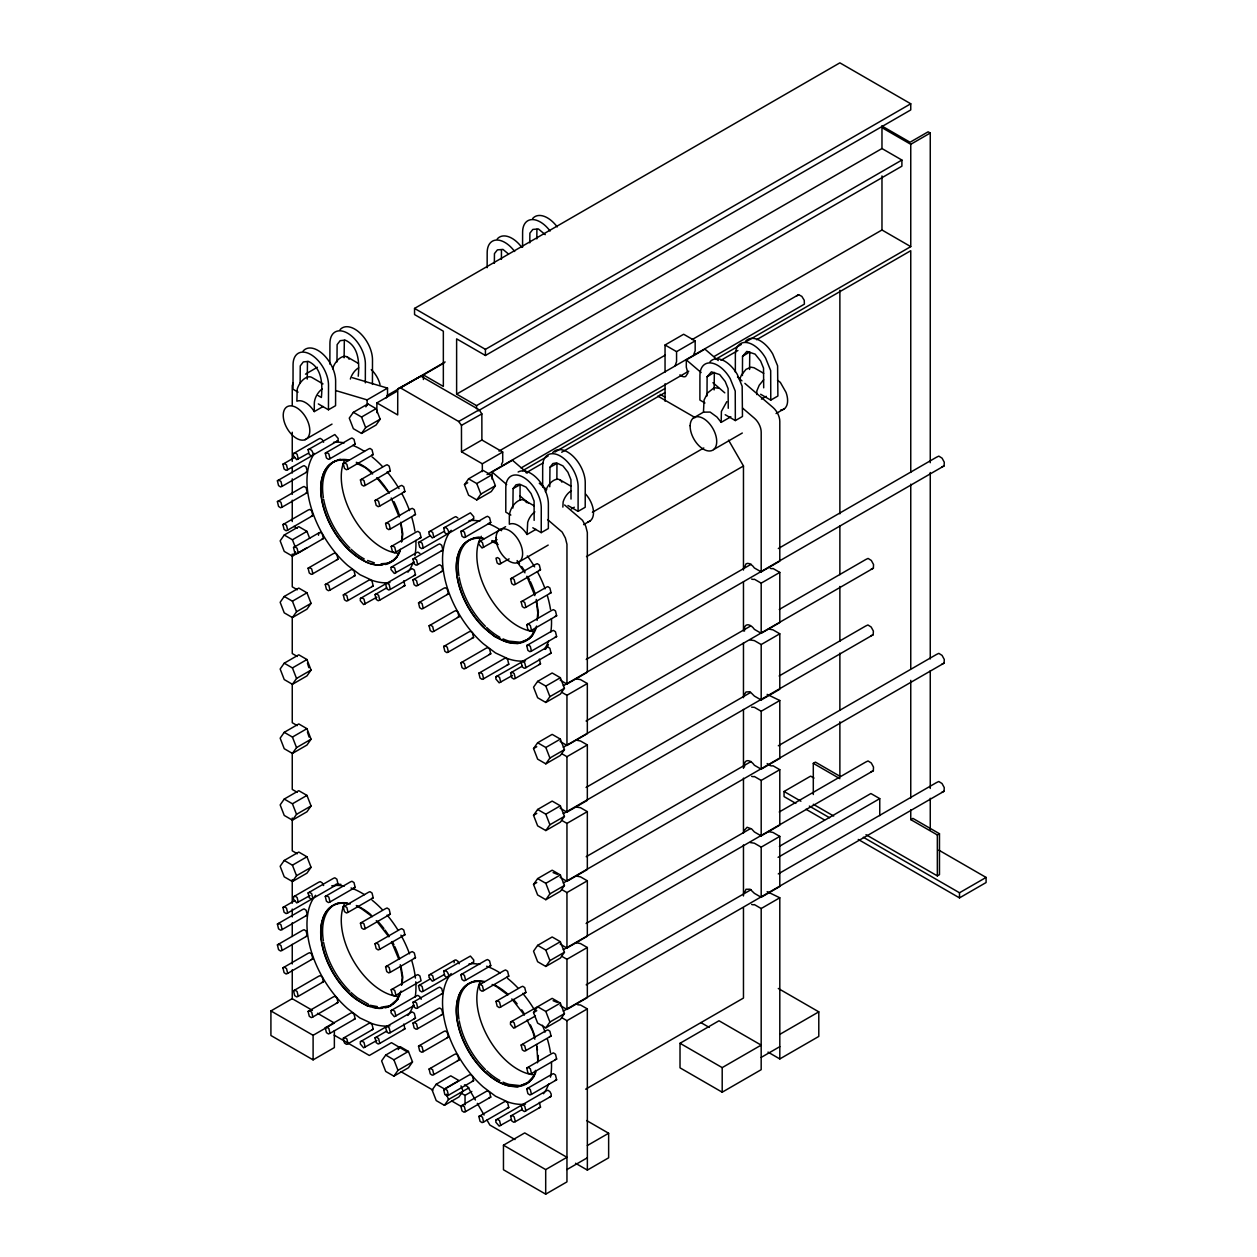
<?xml version="1.0" encoding="UTF-8"?>
<svg xmlns="http://www.w3.org/2000/svg" width="1257" height="1257" viewBox="0 0 1257 1257"><rect width="100%" height="100%" fill="white"/><g stroke="black" fill="none" stroke-linecap="round" stroke-linejoin="round"><path stroke-width="1.5" d="M532.795 527.767L541.233 532.638L541.264 508.111A25.061 14.471 60 0 0 523.556 477.393A25.061 14.471 60 0 0 505.817 487.59L505.785 512.133L510.845 515.056M542.647 487.072L542.678 466.3A25.061 14.471 60 0 1 560.418 456.118A25.061 14.471 60 0 1 578.126 486.82L578.094 511.363L567.96 505.503M735.345 372.056L735.361 355.055A25.061 14.471 60 0 1 746.312 342.501A25.061 14.471 60 0 1 765.623 358.119L770.682 370.595L770.777 400.119L777.894 396.018L777.596 365.818L772.741 354.003A25.061 14.471 60 0 0 745.401 341.417M323.128 406.498L314.266 411.605L314.297 403.623A12.539 7.212 -59.8 0 1 322.075 389.01M318.32 403.906L328.454 409.798L328.517 385.27A25.061 14.471 60 0 0 310.856 354.553A25.061 14.471 60 0 0 293.07 364.687L293.007 389.199L298.066 392.137M329.868 364.153L329.931 343.397A25.061 14.471 60 0 1 347.718 333.262A25.061 14.471 60 0 1 365.378 363.996L365.331 382.851M372.433 384.406L372.496 359.879A25.061 14.471 60 0 0 359.911 332.964A25.061 14.471 60 0 0 339.987 329.758M501.464 464.43L502.706 461.916L502.706 452.017L481.887 439.997L481.855 413.914L479.168 409.798L420.922 376.157L397.746 388.869L397.699 414.936L376.88 402.916L397.259 391.147M487.135 267.71L487.182 252.61A25.061 14.471 60 0 1 496.531 240.04A25.061 14.471 60 0 1 514.679 251.494M522.566 247.252L522.613 232.152A25.061 14.471 60 0 1 531.962 219.582A25.061 14.471 60 0 1 550.11 231.037M520.021 500.097L520.099 484.731L513.107 488.564L512.887 508.048M556.882 478.823L556.961 463.456L549.969 467.274L549.749 486.773M707 395.986L707.11 376.77L711.399 371.852L719.664 374.57L725.179 381.452L728.102 388.586L728.259 408.289M742.431 375.529L742.541 356.312L746.831 351.41L755.096 354.113L760.611 360.995L763.533 368.128L763.69 387.832M300.124 383.228L300.25 365.928L303.298 361.937L308.311 361.387C322.263 367.704 322.578 384.406 321.383 397.495L318.115 395.594M336.986 361.937L337.112 344.654L340.16 340.663L345.172 340.097C359.125 346.429 359.439 363.116 358.245 376.22M501.402 259.366L501.464 249.766M536.833 238.909L536.896 229.308M714.133 389.921L714.337 372.386L707.11 376.77M749.565 369.464L749.769 351.929L742.541 356.312M307.258 379.095L307.478 361.56M344.119 357.805L344.324 340.286M494.347 263.341L494.457 253.6L497.411 249.876L502.957 249.405L508.441 253.977M529.778 242.884L529.888 233.142L532.842 229.418L538.389 228.947L545.255 234.666M730.836 416.774L721.172 422.368L721.408 411.385L726.797 401.674M756.761 394.572L756.84 390.911L759.228 385.223L763.675 379.755M563.293 747.224L873.379 568.195L873.536 564.519L871.337 560.481L868.084 558.422L865.68 559.569L779.261 609.472M563.277 813.672L873.206 634.722L873.364 631.061L871.164 627.007L867.911 624.965L865.507 626.112L779.136 675.983M563.309 949.711L873.348 770.714L873.489 767.053L871.29 762.999L868.053 760.956L865.633 762.103L779.23 811.991M563.309 685.741L944.133 465.876L944.274 462.215L942.09 458.177L938.838 456.118L936.434 457.265L778.319 548.539M563.309 882.98L944.117 663.115L944.274 659.454L942.074 655.4L938.822 653.357L936.418 654.504L778.319 745.778M563.277 1011.115L944.086 791.25L944.243 787.589L942.043 783.535L938.79 781.493L936.386 782.64L778.287 873.914M535.922 529.37L527.06 534.492L527.689 522.362A12.539 7.228 -59.9 0 1 534.838 511.866M562.869 507.105L563.136 501.904A12.539 7.228 -59.9 0 1 571.385 490.686M693.251 418.094L703.449 412.155L704.077 400.04L707.66 392.891L714.165 387.706L718.595 388.193M277.404 480.787L278.551 485.579L280.578 486.946L282.134 486.318L307.305 471.784L306.142 466.991L304.115 465.624L302.56 466.253L277.404 480.787L278.944 480.158L280.971 481.525L282.134 486.318M277.404 501.622L278.551 506.414L280.578 507.765L282.134 507.137L307.289 492.618L306.142 487.81L304.115 486.459L302.56 487.088L277.404 501.622L278.944 500.993L280.971 502.344L282.134 507.137M294.688 457.422L282.935 464.194L284.098 469.002L286.125 470.354L287.68 469.725L338.007 440.704L338.18 438.457L334.833 434.545L308.106 449.707L309.269 454.5L311.296 455.851L312.836 455.191L313.009 452.976L311.689 450.43L309.662 449.079L308.106 449.707M282.935 524.593L284.098 529.401L286.125 530.753L287.68 530.124L312.836 515.59L311.689 510.798L309.662 509.446L308.106 510.075L282.935 524.593L284.491 523.965L286.517 525.332L287.68 530.124M287.68 469.725L286.517 464.933L284.491 463.566L282.935 464.194M323.615 442.26L322.295 439.714L320.268 438.363L318.712 438.992L293.557 453.51L293.384 455.757L296.731 459.669L308.358 453.227M298.286 459.041L297.123 454.248L295.096 452.881L293.557 453.51M293.525 547.518L294.672 552.326L296.699 553.677L298.255 553.049L323.41 538.53L322.263 533.722L320.236 532.371L318.681 532.999L293.525 547.518L295.065 546.889L297.092 548.256L298.255 553.049M277.404 924.036L278.551 928.844L280.578 930.196L282.134 929.567L307.305 915.033L306.142 910.241L304.115 908.89L302.56 909.518L277.404 924.036L278.944 923.408L280.971 924.775L282.134 929.567M277.404 944.871L278.551 949.663L280.578 951.03L282.134 950.402L307.289 935.868L306.142 931.076L304.115 929.709L302.56 930.337L277.404 944.871L278.944 944.243L280.971 945.594L282.134 950.402M294.688 900.672L282.935 907.444L284.098 912.252L286.125 913.603L287.68 912.975L338.007 883.954L336.86 879.162L334.833 877.795L333.278 878.423L308.106 892.957L309.269 897.749L311.296 899.116L312.836 898.456M308.106 568.195L309.269 573.003L311.296 574.355L312.852 573.726L338.007 559.192L336.86 554.4L334.833 553.049L333.278 553.661L308.106 568.195L309.662 567.567L311.689 568.934L312.852 573.726M282.935 967.843L284.098 972.651L286.125 974.002L287.68 973.374L312.836 958.855L311.689 954.047L309.662 952.696L308.106 953.325L282.935 967.843L284.491 967.214L286.517 968.581L287.68 973.374M287.68 912.975L286.517 908.183L284.491 906.816L282.935 907.444M318.524 535.246L318.681 532.999M325.28 453.164L326.427 457.972L328.454 459.324L330.01 458.695L355.165 444.161L354.018 439.369L351.991 438.002L350.436 438.63L325.28 453.164L326.82 452.536L328.847 453.903L330.01 458.695M323.615 885.525L322.295 882.964L320.268 881.613L318.712 882.241L293.557 896.76L293.384 899.022L296.731 902.919L310.023 895.518M298.286 902.29L297.123 897.498L295.096 896.131L293.557 896.76M293.525 990.783L294.672 995.575L296.699 996.942L298.255 996.314L323.41 981.78L322.263 976.972L320.236 975.621L318.681 976.249L293.525 990.783L295.065 990.155L297.092 991.506L298.255 996.314M325.28 584.552L326.427 589.344L328.454 590.711L330.01 590.083L355.165 575.549L354.018 570.757L351.991 569.39L350.436 570.018L325.28 584.552L326.82 583.924L328.847 585.275L330.01 590.083M343.302 463.582L344.465 468.374L346.492 469.741L348.032 469.112L373.203 454.578L372.041 449.786L370.014 448.419L368.474 449.048L343.302 463.582L344.858 462.953L346.885 464.304L348.032 469.112M312.852 898.488L311.689 893.68L309.662 892.329L308.106 892.957M308.106 1011.445L309.269 1016.253L311.296 1017.604L312.852 1016.976L338.007 1002.457L336.86 997.649L334.833 996.298L333.278 996.927L308.106 1011.445L309.662 1010.817L311.689 1012.184L312.852 1016.976M343.302 594.954L344.465 599.746L346.492 601.113L348.032 600.485L373.203 585.951L372.041 581.158L370.014 579.791L368.474 580.42L343.302 594.954L344.858 594.325L346.885 595.677L348.032 600.485M325.28 896.414L326.427 901.222L328.454 902.573L330.01 901.945L355.165 887.426L354.018 882.618L351.991 881.267L350.436 881.895L325.28 896.414L326.82 895.785L328.847 897.152L330.01 901.945M360.429 479.907L361.576 484.699L363.619 486.066L365.159 485.438L390.33 470.904L389.167 466.111L387.14 464.744L385.6 465.373L360.429 479.907L361.969 479.278L364.011 480.63L365.159 485.438M325.28 1027.802L326.427 1032.594L328.454 1033.961L330.01 1033.333L355.165 1018.798L354.018 1014.006L351.991 1012.639L350.436 1013.268L325.28 1027.802L326.82 1027.173L328.847 1028.525L330.01 1033.333M390.314 589.392L389.167 584.599L387.125 583.232L385.6 583.892L386.732 588.669L388.759 590.02L390.314 589.392L415.486 574.858L414.323 570.065L412.296 568.714L410.74 569.342L360.429 598.426L360.272 600.673L363.619 604.586L376.911 597.169M365.159 603.957L364.011 599.149L361.969 597.798L360.429 598.426M343.302 906.831L344.465 911.624L346.492 912.991L348.032 912.362L373.203 897.828L372.041 893.036L370.014 891.669L368.474 892.297L343.302 906.831L344.858 906.203L346.885 907.554L348.032 912.362M375.01 500.537L376.173 505.33L378.2 506.697L379.74 506.068L404.911 491.534L403.748 486.742L401.721 485.375L400.182 486.003L375.01 500.537L376.566 499.909L378.593 501.276L379.74 506.068M386.779 587.82L375.026 594.608L376.189 599.4L378.216 600.752L379.755 600.123L404.927 585.605L403.764 580.797M343.302 1038.203L344.465 1042.996L346.492 1044.363L348.032 1043.734L373.203 1029.2L372.041 1024.408L370.014 1023.041L368.474 1023.669L343.302 1038.203L344.858 1037.575L346.885 1038.926L348.032 1043.734M379.755 600.123L378.608 595.331L376.581 593.98L375.026 594.608M385.585 523.509L386.732 528.301L388.759 529.653L390.314 529.024L415.47 514.506L414.323 509.698L412.296 508.347L410.74 508.975L385.585 523.509L387.125 522.881L389.151 524.232L390.314 529.024M360.429 923.157L361.576 927.949L363.619 929.316L365.159 928.687L390.33 914.153L389.167 909.361L387.14 907.994L385.6 908.622L360.429 923.157L361.969 922.528L364.011 923.895L365.159 928.687M391.178 546.512L392.341 551.304L394.368 552.671L395.908 552.043L421.079 537.509L419.917 532.717L417.89 531.35L416.35 531.978L391.178 546.512L392.734 545.884L394.761 547.235L395.908 552.043M419.885 553.489L417.858 552.122L416.318 552.75L391.147 567.284L390.99 569.531L394.337 573.443L414.339 562.162M390.314 1032.641L389.167 1027.849L387.125 1026.482L385.6 1027.142L386.732 1031.918L388.759 1033.27L390.314 1032.641L415.486 1018.123L414.323 1013.315L412.296 1011.964L410.74 1012.592L360.429 1041.676L360.272 1043.923L363.619 1047.835L376.911 1040.419M395.876 572.815L394.729 568.007L392.703 566.656L391.147 567.284M365.159 1047.207L364.011 1042.414L361.969 1041.047L360.429 1041.676M375.01 943.787L376.173 948.595L378.2 949.946L379.74 949.318L404.911 934.784L403.748 929.991L401.721 928.64L400.182 929.269L375.01 943.787L376.566 943.159L378.593 944.526L379.74 949.318M386.779 1031.07L375.026 1037.858L376.189 1042.65L378.216 1044.017L379.755 1043.389L404.927 1028.854L403.764 1024.062M412.972 559.066L414.134 563.859L416.161 565.226L417.701 564.597L442.873 550.063L441.726 545.255L439.683 543.904L438.143 544.532L412.972 559.066L414.527 558.438L416.554 559.789L417.701 564.597M412.972 579.886L414.134 584.694L416.161 586.045L417.701 585.416L442.873 570.882L441.71 566.09L439.683 564.739L438.143 565.367L412.972 579.886L414.527 579.257L416.554 580.624L417.701 585.416M379.755 1043.389L378.608 1038.581L376.581 1037.229L375.026 1037.858M385.585 966.759L386.732 971.551L388.759 972.918L390.314 972.289L415.47 957.755L414.323 952.963L412.296 951.596L410.74 952.225L385.585 966.759L387.125 966.13L389.151 967.481L390.314 972.289M430.255 535.686L418.518 542.474L419.665 547.266L421.708 548.633L423.248 548.005L473.59 518.968L473.748 516.721L470.401 512.825L443.69 527.971L444.837 532.779L446.863 534.131L448.419 533.502L448.576 531.255L447.256 528.71L445.229 527.343L443.69 527.971M418.518 602.873L419.665 607.665L421.708 609.032L423.248 608.404L448.419 593.87L447.256 589.077L445.229 587.71L443.69 588.339L418.518 602.873L420.058 602.244L422.101 603.596L423.248 608.404M391.178 989.762L392.341 994.554L394.368 995.921L395.908 995.293L421.079 980.759L419.917 975.966L417.89 974.599L416.35 975.228L391.178 989.762L392.734 989.133L394.761 990.485L395.908 995.293M423.248 548.005L422.101 543.197L420.058 541.846L418.518 542.474M421.205 999.284L419.885 996.738L417.858 995.371L416.318 996L391.147 1010.534L390.99 1012.781L394.337 1016.693L414.339 1005.411M457.878 517.994L455.835 516.627L454.296 517.255L429.124 531.79L428.967 534.036L432.314 537.949L443.925 531.507M395.876 1016.065L394.729 1011.272L392.703 1009.905L391.147 1010.534M433.854 537.32L432.707 532.512L430.68 531.161L429.124 531.79M429.093 625.797L430.255 630.59L432.282 631.957L433.822 631.328L458.994 616.794L457.831 612.002L455.804 610.635L454.264 611.263L429.093 625.797L430.648 625.169L432.675 626.536L433.822 631.328M412.972 1002.316L414.134 1007.108L416.161 1008.475L417.701 1007.847L442.873 993.313L441.726 988.521L439.683 987.154L438.143 987.782L412.972 1002.316L414.527 1001.688L416.554 1003.039L417.701 1007.847M412.972 1023.135L414.134 1027.943L416.161 1029.294L417.701 1028.666L442.873 1014.148L441.71 1009.34L439.683 1007.988L438.143 1008.617L412.972 1023.135L414.527 1022.507L416.554 1023.874L417.701 1028.666M430.255 978.952L418.518 985.724L419.665 990.516L421.708 991.883L423.248 991.254L473.59 962.233L473.748 959.987L470.401 956.074L443.69 971.221L444.837 976.029L446.863 977.38L448.419 976.72L448.576 974.505L447.256 971.96L445.229 970.593L443.69 971.221M443.69 646.475L444.837 651.267L446.863 652.634L448.419 652.006L473.59 637.472L472.428 632.68L470.401 631.313L468.845 631.941L443.69 646.475L445.229 645.847L447.256 647.198L448.419 652.006M418.518 1046.123L419.665 1050.915L421.708 1052.282L423.248 1051.653L448.419 1037.119L447.256 1032.327L445.229 1030.96L443.69 1031.588L418.518 1046.123L420.058 1045.494L422.101 1046.861L423.248 1051.653M423.248 991.254L422.101 986.462L420.058 985.095L418.518 985.724M460.848 531.444L462.01 536.236L464.037 537.603L465.577 536.975L490.749 522.441L489.586 517.648L487.559 516.281L486.019 516.91L460.848 531.444L462.403 530.815L464.43 532.167L465.577 536.975M459.182 963.789L457.878 961.244L455.835 959.877L454.296 960.505L429.124 975.039L428.967 977.286L432.314 981.198L443.925 974.756M433.854 980.57L432.707 975.778L430.68 974.411L429.124 975.039M429.093 1069.047L430.255 1073.855L432.282 1075.206L433.822 1074.578L458.994 1060.044L457.831 1055.252L455.804 1053.9L454.264 1054.529L429.093 1069.047L430.648 1068.419L432.675 1069.786L433.822 1074.578M460.848 662.816L462.01 667.624L464.037 668.975L465.577 668.347L490.749 653.813L489.586 649.021L487.559 647.669L486.019 648.298L460.848 662.816L462.403 662.188L464.43 663.555L465.577 668.347M505.597 526.699L478.886 541.846L478.713 544.092L482.06 548.005L497.034 539.63M443.69 1089.725L444.837 1094.517L446.863 1095.884L448.419 1095.256L473.59 1080.721L472.428 1075.929L470.401 1074.562L468.845 1075.191L443.69 1089.725L445.229 1089.096L447.256 1090.447L448.419 1095.256M483.615 547.376L482.452 542.584L480.425 541.217L478.886 541.846M454.123 962.752L454.296 960.505M478.886 673.218L480.033 678.026L482.06 679.377L483.615 678.749L508.771 664.215L507.624 659.422L505.597 658.071L504.041 658.699L478.886 673.218L480.425 672.589L482.452 673.956L483.615 678.749M460.848 974.694L462.01 979.486L464.037 980.853L465.577 980.224L490.749 965.69L489.586 960.898L487.559 959.531L486.019 960.159L460.848 974.694L462.403 974.065L464.43 975.416L465.577 980.224M460.848 1106.066L462.01 1110.874L464.037 1112.225L465.577 1111.597L490.749 1097.078L489.586 1092.27L487.559 1090.919L486.019 1091.547L460.848 1106.066L462.403 1105.437L464.43 1106.804L465.577 1111.597M500.742 563.702L499.579 558.909L497.552 557.558L495.996 558.187L497.159 562.979L499.186 564.33L509.116 558.862M525.897 667.671L551.053 653.137L549.906 648.345L547.879 646.978L546.324 647.606L521.152 662.14L522.315 666.933L524.342 668.3L525.897 667.671L524.735 662.863L522.708 661.512L495.996 676.706L495.839 678.953L499.186 682.85L512.479 675.449M500.742 682.221L499.579 677.429L497.552 676.077L495.996 676.706M478.886 985.095L480.033 989.903L482.06 991.254L483.615 990.626L508.771 976.108L507.624 971.3L505.597 969.948L504.041 970.577L478.886 985.095L480.425 984.467L482.452 985.834L483.615 990.626M510.593 578.817L511.74 583.609L513.767 584.976L515.323 584.348L540.479 569.814L539.332 565.006L537.305 563.655L535.749 564.283L510.593 578.817L512.133 578.189L514.16 579.54L515.323 584.348M522.346 666.1L510.609 672.872L511.756 677.68L513.783 679.031L515.339 678.403L540.51 663.869L539.347 659.077M478.886 1116.467L480.033 1121.275L482.06 1122.627L483.615 1121.998L508.771 1107.48L507.624 1102.672L505.597 1101.321L504.041 1101.949L478.886 1116.467L480.425 1115.839L482.452 1117.206L483.615 1121.998M515.339 678.403L514.176 673.611L512.149 672.244L510.609 672.872M521.152 601.773L522.315 606.581L524.342 607.932L525.882 607.304L551.053 592.77L549.89 587.977L547.863 586.61L546.324 587.239L521.152 601.773L522.708 601.145L524.735 602.512L525.882 607.304M495.996 1001.436L497.159 1006.228L499.186 1007.595L500.742 1006.967L525.897 992.433L524.75 987.625L522.723 986.274L521.168 986.902L495.996 1001.436L497.552 1000.808L499.579 1002.159L500.742 1006.967M526.746 624.776L527.909 629.584L529.935 630.935L531.491 630.307L556.647 615.789L555.5 610.981L553.473 609.629L551.917 610.258L526.746 624.776L528.301 624.148L530.328 625.515L531.491 630.307M526.73 645.548L527.877 650.356L529.904 651.707L531.46 651.079L556.615 636.561L555.468 631.752L553.441 630.401L551.886 631.03L526.73 645.548L528.27 644.935L530.297 646.287L531.46 651.079M521.152 1105.39L522.315 1110.182L524.342 1111.549L551.053 1096.387L551.226 1094.14L549.906 1091.595L547.879 1090.228L546.324 1090.856L495.996 1119.956L495.839 1122.202L499.186 1126.115L510.798 1119.673M500.742 1125.486L499.579 1120.678L497.552 1119.327L495.996 1119.956M537.305 1006.904L510.593 1022.067L510.421 1024.314L513.767 1028.226L535.451 1015.97M515.323 1027.598L514.16 1022.789L512.133 1021.438L510.593 1022.067M522.346 1109.35L510.609 1116.122L511.756 1120.93L513.783 1122.281L515.339 1121.653L540.51 1107.134L539.347 1102.326M515.339 1121.653L514.176 1116.86L512.149 1115.493L510.609 1116.122M521.152 1045.023L522.315 1049.831L524.342 1051.182L525.882 1050.553L551.053 1036.035L549.89 1031.227L547.863 1029.876L546.324 1030.504L521.152 1045.023L522.708 1044.394L524.735 1045.761L525.882 1050.553M526.746 1068.041L527.909 1072.834L529.935 1074.185L531.491 1073.557L556.647 1059.038L555.5 1054.23L553.473 1052.879L551.917 1053.507L526.746 1068.041L528.301 1067.413L530.328 1068.764L531.491 1073.557M526.73 1088.813L527.877 1093.606L529.904 1094.973L531.46 1094.344L556.615 1079.81L555.468 1075.002L553.441 1073.651L551.886 1074.279L526.73 1088.813L528.27 1088.185L530.297 1089.536L531.46 1094.344M525.897 1110.921L524.735 1106.129L522.708 1104.762L521.168 1105.422M401.517 542.097L402.193 534.539L400.7 522.284M401.517 985.362L402.193 977.789L400.276 964.7M537.1 620.377L537.776 612.819L536.346 601.16M401.91 541.248L402.821 533.911L400.983 522.991M401.91 984.53L402.821 977.239L400.983 966.272M537.713 617.69L538.405 612.19L536.252 599.448M537.493 1062.809L538.389 1055.503M535.513 1070.383L534.131 1075.741L527.186 1083.11L517.617 1086.771L507.325 1085.514A57.649 33.279 60 0 1 457.957 1024.832A57.649 33.279 60 0 1 484.196 981.937M675.15 365.74L676.565 361.545L676.565 351.646L695.168 340.898L695.168 350.797L693.597 354.914M293.321 382.725L292.252 385.632L292.252 405.053M739.525 379.583L741.504 374.979L746.014 369.354L751.026 367.201L754.027 367.735L763.706 373.329M744.254 567.74L745.998 563.89A8.768 5.059 60 0 1 754.389 567.975L761.192 571.888L779.796 561.156L779.796 421.346A12.539 7.228 60 0 0 773.024 407.488L744.898 383.385M744.254 893.13L745.998 889.28L750.099 889.218L754.389 893.35L761.192 897.278L779.796 886.531L779.796 836.392L773.008 832.464L768.671 831.6M386.276 397.919L387.517 395.405L387.517 388.114L352.416 377.697M400.229 549.309C396.128 565.116 376.707 568.808 364.011 560.952A57.649 33.279 60 0 1 321.446 498.353A57.649 33.279 60 0 1 348.613 460.408M536.598 626.049L531.868 635.319L527.186 639.86L517.947 643.553L507.325 642.248L494.677 636.592L483.536 627.384A57.649 33.279 60 0 1 456.275 566.828A57.649 33.279 60 0 1 484.196 538.687M401.014 991.019L396.301 1000.305L388.429 1006.873L379.095 1008.365L367.154 1005.851L355.872 999.158A57.649 33.279 60 0 1 320.802 935.632A57.649 33.279 60 0 1 350.184 904.003M744.537 694.257L745.998 691.994L750.052 691.743L754.389 696.079L761.192 700.008L779.796 689.26L779.796 633.795L773.008 629.867L768.671 629.003M353.358 412.312L349.257 418.125L353.358 428.684L361.545 433.414L376.079 425.023L380.164 419.194L376.079 408.651L367.892 403.921L353.358 412.312L361.545 417.041L365.63 427.584L361.545 433.414M365.85 406.828L367.892 403.921M309.693 538.389L306.959 531.365L298.773 526.636L284.239 535.026L280.154 540.856L284.239 551.399L292.425 556.128L306.959 547.738M292.425 556.128L295.505 551.76M284.239 596.462L280.154 602.292L284.239 612.835L292.425 617.564L306.959 609.174L311.06 603.344L306.959 592.801L298.773 588.072L284.239 596.462L292.425 601.192L296.526 611.735L292.425 617.564M284.239 663.193L280.154 669.007L284.239 679.566L292.425 684.295L306.959 675.905L311.06 670.075L306.959 659.532L298.773 654.803L284.239 663.193L292.425 667.923L296.526 678.466L292.425 684.295M284.239 732.328L280.154 738.158L284.239 748.701L292.425 753.43L306.959 745.04L311.06 739.21L306.959 728.667L298.773 723.938L284.239 732.328L292.425 737.058L296.526 747.601L292.425 753.43M464.477 484.636L468.578 478.823L483.112 470.432L491.298 475.162L495.384 485.705L491.298 491.534L476.764 499.925L468.578 495.195L464.477 484.636L467.714 482.782M476.764 499.925L480.85 494.095L495.384 485.705M284.239 799.059L280.154 804.889L284.239 815.432L292.425 820.161L306.959 811.771L311.06 805.941L306.959 795.398L298.773 790.669L284.239 799.059L292.425 803.789L296.526 814.332L292.425 820.161M284.239 860.448L280.154 866.277L284.239 876.82L292.425 881.55L306.959 873.159L311.06 867.33L306.959 856.787L298.773 852.057L284.239 860.448L292.425 865.177L296.526 875.72L292.425 881.55M537.635 681.373L533.534 687.202L537.635 697.745L545.821 702.474L560.355 694.084L564.44 688.255L560.355 677.712L552.169 672.982L537.635 681.373L545.821 686.102L549.906 696.645L545.821 702.474M533.534 748.575L537.635 742.761L552.169 734.371L560.355 739.1L564.44 749.643L560.355 755.457L545.821 763.847L537.635 759.134L533.534 748.575L536.77 746.721M545.821 763.847L549.906 758.034L564.44 749.643M533.534 815.29L537.635 809.477L552.169 801.086L560.355 805.8L564.44 816.359L560.355 822.172L545.821 830.563L537.635 825.849L533.534 815.29L536.77 813.436M385.71 1055.063L381.609 1060.892L385.71 1071.435L393.897 1076.165L408.431 1067.774L412.516 1061.945L408.431 1051.402L400.245 1046.672L385.71 1055.063L393.897 1059.792L397.982 1070.336L393.897 1076.165M545.821 830.563L549.906 824.749L564.44 816.359M398.202 1049.579L400.245 1046.672M533.534 884.425L537.635 878.596L552.169 870.205L560.355 874.935L564.44 885.478L560.355 891.307L545.821 899.698L537.635 894.968L533.534 884.425L536.77 882.555M545.821 899.698L549.906 893.868L564.44 885.478M436.226 1084.225L444.412 1088.955L458.946 1080.564L450.76 1075.835L436.226 1084.225L432.125 1090.055L436.226 1100.598L444.412 1105.327L458.946 1096.937L463.032 1091.123L460.989 1085.844M537.635 945.358L533.534 951.188L537.635 961.731L545.821 966.46L560.355 958.07L564.44 952.24L560.355 941.697L552.169 936.968L537.635 945.358L545.821 950.088L549.906 960.631L545.821 966.46M444.412 1105.327L448.498 1099.514L468.955 1087.824M533.534 1012.561L537.635 1006.747L552.169 998.357L560.355 1003.07L564.44 1013.629L560.355 1019.443L545.821 1027.833L537.635 1023.104L533.534 1012.561L536.77 1010.691M545.821 1027.833L549.906 1022.02L564.44 1013.629M513.107 488.564L516.03 484.809L519.644 484.165L526.07 487.15L531.067 493.53L534.099 501.04L534.146 520.367M549.969 467.274L552.891 463.534L556.505 462.89L562.932 465.876L567.928 472.239L570.961 479.765L571.008 499.076M533.958 1076.495L529.071 1082.026L520.429 1085.655L509.211 1084.43A57.649 33.279 60 0 1 503.036 1082.151M744.537 830.139L747.114 827.279L751.607 828.913L754.389 831.961L761.192 835.889L779.796 825.142L779.796 769.677L773.008 765.764A8.768 5.059 60 0 1 767.163 763.549M397.008 557.087L393.488 560.496L387.69 563.215L381.091 563.78M532.575 635.366L529.071 638.776L520.697 642.28L509.211 641.164A57.649 33.279 60 0 1 503.036 638.886M392.545 1004.249L398.17 999.221M796.388 296.181L798.588 294.672L801.84 296.385L804.244 300.297L804.386 304.147L714.149 356.485M305.482 374.146L317.33 367.264M423.405 379.535L423.405 374.932L443.344 386.433L443.344 331.188L414.543 314.564L414.543 308.421L839.88 62.85L910.759 103.781L910.759 109.925L485.422 355.48L456.621 338.856L456.621 394.117L476.56 405.618L901.898 160.048L901.898 166.191L478.257 410.788M328.454 409.798L335.572 405.681L335.635 381.17A25.061 14.471 60 0 0 323.049 354.238A25.061 14.471 60 0 0 303.126 351.049M335.76 390.566L367.123 399.883L387.517 388.114M305.027 439.699A18.792 10.857 60 0 0 301.114 411.243A18.792 10.857 60 0 0 283.422 418.047A18.792 10.857 60 0 0 305.027 439.699L332.021 424.112M386.905 395.594L445.135 361.969M423.405 374.932L443.737 363.179M361.545 417.041L376.079 408.651M414.543 308.421L485.422 349.352L910.759 103.781M365.63 427.584L380.164 419.194M456.621 394.117L881.974 148.546L901.898 160.048M881.974 148.546L881.974 127.664L910.759 144.304L930.259 133.038L930.259 462.717M284.239 535.026L292.425 539.756L306.959 531.365M397.746 388.869L400.417 387.847L458.664 421.488L461.46 425.353L461.508 451.766L481.887 439.997M665.047 372.135L665.047 344.999L683.651 334.252L695.168 340.898M498.998 451.106L665.063 355.228M692.167 339.563L881.974 229.984L910.759 246.623L910.759 144.304M461.508 451.766L482.327 463.786L502.706 452.017M487.04 474.549L798.588 294.672M492.084 479.184L492.068 472.019L512.447 460.251L527.359 473.025M679.911 374.853A8.768 5.059 60 0 0 685.646 376.471L687.893 373.093L686.306 367.17L686.306 359.879L704.926 349.132L718.25 360.555M468.578 478.823L476.764 483.552L491.298 475.162M521.121 467.934L688.757 371.145M292.425 601.192L306.959 592.801M522.708 470.668L548.131 455.992M554.903 452.08L665.047 388.476M715.893 359.125L741.316 344.449M746.391 341.511L910.759 246.623M526.102 472.805L543.04 463.016M561.69 452.253L665.047 392.577M720.968 360.288L737.922 350.499M756.557 339.736L910.759 250.709L910.759 472.381M296.526 611.735L311.06 603.344M292.425 667.923L306.959 659.532M571.369 508.912L574.323 507.2M541.233 532.638L548.351 528.537L548.382 503.994A25.061 14.471 60 0 0 537.462 478.776A25.061 14.471 60 0 0 518.135 472.019M578.094 511.363L585.212 507.262L585.243 482.719A25.061 14.471 60 0 0 572.611 455.804A25.061 14.471 60 0 0 552.719 452.646M725.21 414.716L735.345 420.576L742.463 416.476L742.164 386.276L737.309 374.46A25.061 14.471 60 0 0 709.969 361.875M296.526 678.466L311.06 670.075M592.393 512.29L703.794 447.963M519.502 561.659L548.193 545.082M583.641 524.625L590.397 520.728M713.599 449.582L742.306 433.021M776.056 413.537L784.494 408.666M586.485 556.615L743.468 465.986L728.541 440.139M292.425 737.058L306.959 728.667M296.526 747.601L311.06 739.21M292.425 803.789L306.959 795.398M296.526 814.332L311.06 805.941M586.218 659.454L751.12 564.252M545.821 686.102L560.355 677.712M560.151 680.116L566.954 684.044L587.333 672.275L587.333 532.465L585.778 526.274L582.51 520.319L564.629 504.984M549.906 696.645L564.44 688.255M561.848 692.356L566.954 695.294L587.333 683.525L587.333 733.664L566.954 745.432L560.151 741.504M751.607 579.053A8.768 5.059 60 0 0 754.389 579.226L761.192 583.154L779.796 572.406L779.796 622.545L761.192 633.292L754.389 629.364A8.768 5.059 60 0 0 747.177 624.823A8.768 5.059 60 0 0 744.537 631.061M292.425 865.177L306.959 856.787M296.526 875.72L311.06 867.33M586.092 720.999L750.46 626.096M537.635 742.761L545.821 747.491L560.355 739.1M561.848 753.744L566.954 756.683L587.333 744.914L587.333 800.379L566.954 812.148L560.151 808.22M750.052 639.923L754.389 640.614L761.192 644.542L779.796 633.795M586.061 787.448L750.335 692.607M537.635 809.477L545.821 814.19L560.355 805.8M561.848 820.46L566.954 823.398L587.333 811.629L587.333 869.545L566.954 881.314L560.151 877.386M751.607 707.157L754.389 707.33L761.192 711.258L779.796 700.51L779.796 758.427L761.192 769.174L754.389 765.246A8.768 5.059 60 0 0 747.177 760.705A8.768 5.059 60 0 0 744.537 766.943M334.362 1030.583L334.362 1047.584L313.103 1059.871L270.915 1035.501L270.915 1010.942L292.174 998.671L312.427 1010.361M586.202 856.693L751.12 761.491M537.635 878.596L545.821 883.325L560.355 874.935M270.915 1010.942L313.103 1035.297L334.362 1023.025L317.487 1013.283M561.848 889.626L566.954 892.564L587.333 880.796L587.333 936.261L566.954 948.029L560.151 944.101M751.607 776.323A8.768 5.059 60 0 0 754.389 776.496L761.192 780.424L779.796 769.677M813.295 794.518L813.295 763.345L815.416 762.119L840.336 776.496M795.854 803.412L784.054 796.592L784.054 791.486L810.639 776.135L814.002 778.083M586.092 923.486L750.429 828.614M545.821 950.088L560.355 941.697M549.906 960.631L564.44 952.24M561.848 956.341L566.954 959.28L587.333 947.511L587.333 997.649L566.954 1009.418L560.151 1005.49M750.052 842.52L754.389 843.211L761.192 847.139L779.796 836.392M393.897 1059.792L408.431 1051.402M779.387 846.354L870.897 793.528L879.759 798.635L879.759 815.636M397.982 1070.336L412.516 1061.945M778.083 857.337L879.759 798.635M586.186 984.828L751.089 889.626M537.635 1006.747L545.821 1011.461L560.355 1003.07M910.759 809.807L910.759 819.611L912.896 818.386L939.482 833.737L939.482 874.668L937.345 875.893L865.979 834.679M561.848 1017.73L566.954 1020.668L587.333 1008.9L587.365 1170.094L608.639 1157.807L608.639 1133.248L586.673 1120.568M680.021 1043.279L722.194 1067.617L761.176 1045.117L719.004 1020.763L680.021 1043.279L680.021 1067.837L722.194 1092.192L761.176 1069.691L761.192 908.528L779.796 897.781L779.811 1058.928L818.794 1036.428L818.794 1011.854L778.303 988.473M460.455 1092.726L465.043 1095.366L471.846 1091.453M910.759 819.611L937.345 834.962L939.482 833.737M585.652 1089.175L743.468 998.058L743.468 907.743M503.46 1145.206L524.719 1132.918L566.954 1157.304L545.695 1169.591L503.46 1145.206L503.46 1169.764L545.695 1194.15L566.954 1181.879L566.954 1020.668M863.339 837.256L959.5 892.769L986.085 877.433L986.085 882.54L959.5 897.891L858.28 839.456M587.365 1145.52L608.639 1133.248M779.811 1034.37L818.794 1011.854M566.954 1169.544L587.333 1157.791M761.192 1057.404L779.796 1046.657M761.428 399.098L766.267 396.316M400.417 387.847L420.922 376.157M458.664 421.488L479.168 409.798M461.46 425.353L481.855 413.914M941.729 467.023L944.133 465.876M870.975 569.342L873.379 568.195M870.802 635.869L873.206 634.722M941.713 664.262L944.117 663.115M870.944 771.861L873.348 770.714M941.682 792.397L944.086 791.25M336.467 441.333L338.007 440.704M353.626 444.789L355.165 444.161M305.75 472.412L307.305 471.784M371.648 455.207L373.203 454.578M305.75 493.247L307.289 492.618M388.774 471.532L390.33 470.904M311.296 516.218L312.836 515.59M403.356 492.163L404.911 491.534M321.871 539.159L323.41 538.53M413.93 515.134L415.47 514.506M336.467 559.821L338.007 559.192M419.524 538.137L421.079 537.509M472.035 519.597L473.59 518.968M446.863 534.099L448.419 533.471M353.626 576.177L355.165 575.549M489.193 523.069L490.749 522.441M441.317 550.692L442.873 550.063M371.648 586.579L373.203 585.951M413.93 575.486L415.486 574.858M403.371 586.233L404.927 585.605M441.317 571.511L442.873 570.882M446.863 594.498L448.419 593.87M538.939 570.442L540.479 569.814M457.438 617.423L458.994 616.794M549.498 593.398L551.053 592.77M472.035 638.1L473.59 637.472M555.107 616.417L556.647 615.789M489.193 654.441L490.749 653.813M555.075 637.189L556.615 636.561M507.231 664.843L508.771 664.215M549.513 653.766L551.053 653.137M538.954 664.497L540.51 663.869M336.467 884.582L338.007 883.954M353.626 888.055L355.165 887.426M305.75 915.662L307.305 915.033M371.648 898.456L373.203 897.828M305.75 936.496L307.289 935.868M388.774 914.782L390.33 914.153M311.296 959.484L312.836 958.855M403.356 935.412L404.911 934.784M321.871 982.408L323.41 981.78M413.93 958.384L415.47 957.755M336.467 1003.086L338.007 1002.457M472.035 962.862L473.59 962.233M353.626 1019.427L355.165 1018.798M489.193 966.319L490.749 965.69M441.317 993.941L442.873 993.313M371.648 1029.829L373.203 1029.2M507.231 976.736L508.771 976.108M413.93 1018.751L415.486 1018.123M403.371 1029.483L404.927 1028.854M441.317 1014.776L442.873 1014.148M524.358 993.061L525.897 992.433M446.863 1037.748L448.419 1037.119M457.438 1060.672L458.994 1060.044M549.498 1036.664L551.053 1036.035M472.035 1081.35L473.59 1080.721M555.107 1059.667L556.647 1059.038M489.193 1097.707L490.749 1097.078M555.075 1080.439L556.615 1079.81M507.231 1108.108L508.771 1107.48M549.513 1097.015L551.053 1096.387M538.954 1107.763L540.51 1107.134M380.981 1007.281L391.131 1005.506M703.449 412.155L710.142 412.076L716.993 417.073L721.172 422.368M577.749 1004.799L580.53 1004.987L587.333 1008.9M576.35 807.073L580.53 807.701L587.333 811.629M576.492 678.984L580.53 679.597L587.333 683.525M370.092 1005.27L377.351 1006.606M576.193 740.122L580.53 741.002L587.333 744.914M576.193 876.003L580.53 876.883L587.333 880.796M576.193 942.719L580.53 943.583L587.333 947.511M367.594 560.465L374.382 562.853M553.096 872.609L557.37 874.338M553.096 1000.713L557.37 1002.457M356.422 463.22L365.661 467.824L372.606 473.999M492.006 541.5L498.165 544.564M464.462 1084.838L467.698 1086.677L475.413 1100.016M930.259 133.038L928.137 131.812L910.052 142.245L881.738 125.904M665.047 344.999L676.565 351.646M660.114 394.337L665.157 397.243M657.804 396.081L695.168 417.638M779.796 572.406L773.008 568.478A8.768 5.059 60 0 1 770.211 568.305M779.796 700.51L767.163 694.367M813.295 763.345L839.88 778.696M938.853 850.156L986.085 877.433M813.295 804.276L833.69 816.044M784.054 791.486L800.913 801.212M809.351 806.083L829.604 817.773M805.988 809.257L824.545 819.973M293.949 526.416L297.343 528.38M297.343 589.784L292.252 586.83L292.252 554.054M779.796 897.781L767.163 891.653M761.192 908.528L754.389 904.6A8.768 5.059 60 0 1 751.607 904.427M297.343 656.484L292.252 653.546L292.252 617.218M297.265 725.619L292.252 722.712L292.252 684.107M767.996 1052.109L779.811 1058.928M700.856 1022.569L709.231 1027.409M297.343 792.366L292.252 789.427L292.252 753.1M297.343 853.77L292.252 850.816L292.252 818.04M575.533 1163.259L587.365 1170.094M400.904 1071.64L432.974 1090.149M451.546 1100.881L461.665 1106.726M334.158 1035.139L369.338 1055.471L391.493 1042.682L406.262 1051.323M514.993 1139.549L489.853 1125.046L486.962 1120.034M760.642 394.258L770.777 400.119M704.957 402.994L699.898 400.056L699.929 375.513A25.061 14.471 60 0 1 710.881 362.959A25.061 14.471 60 0 1 730.191 378.577L735.235 391.053L735.345 420.576M559.915 479.813L571.197 486.333M524.483 500.27L534.146 505.864M347.152 356.909L358.434 363.462M323.002 383.919L311.72 377.367A12.539 7.212 -59.8 0 0 297.202 389.199L296.872 401.172A18.792 10.857 60 0 1 314.266 411.605M368.552 1004.359L357.758 998.058A57.649 33.279 60 0 1 351.127 992.511M507.812 994.931L497.034 986.965A57.649 33.279 60 0 0 492.147 984.482M372.245 916.652L361.466 908.685A57.649 33.279 60 0 0 356.564 906.203M777.486 380.227L780.346 382.395L786.018 392.373A18.792 10.857 60 0 1 780.628 410.065M737.498 377.037L741.929 380.855M686.306 359.879L701.123 372.559M712.955 382.709L724.802 392.86M742.573 408.085L754.42 418.235A12.539 7.228 60 0 1 761.192 432.094L761.192 571.888M539.284 483.254L546.732 489.649M492.068 472.019L506.681 484.542M519.817 495.808L528.584 503.319M547.581 519.581L562.178 532.104L565.383 538.043L566.954 544.234L566.954 684.044M511.835 998.906L524.389 1015.075M376.267 920.627L388.806 936.795M517.13 561.942L524.955 572.831M376.754 477.707L387.533 491.11M527.06 534.492L526.73 533.974A18.792 10.857 60 0 0 509.336 524.232L509.352 516.234A12.539 7.228 -59.9 0 1 516.564 502.03A12.539 7.228 -59.9 0 1 526.447 502.596M477.33 1103.347L484.086 1115.038M526.793 576.272L534.853 595.661M391.21 498.008L399.239 517.051M527.076 1020.008L532.937 1031.903L534.853 1039.209M391.524 941.823L398.862 959.39M476.764 483.552L480.85 494.095M545.821 747.491L549.906 758.034M545.821 814.19L549.906 824.749M545.821 883.325L549.906 893.868M545.821 1011.461L549.906 1022.02M292.425 539.756L295.159 546.779M446.455 1094.234L448.498 1099.514M307.415 731.951L309.081 737.058M307.446 663.083L308.845 667.671M536.55 1044.536L537.477 1050.019M536.786 1046.531L537.823 1061.442M482.327 463.786L482.327 471.595M376.88 402.916L376.88 412.673M367.123 399.883L367.138 405.257M959.5 892.769L959.5 897.891M937.345 834.962L937.345 875.893M930.259 472.522L930.259 658.951M930.259 670.719L930.259 788.453M930.259 798.274L930.259 829.667M910.759 484.165L910.759 668.567M910.759 680.336L910.759 798.038M881.974 175.917L881.974 229.984M839.88 290.21L839.88 513.846M839.88 525.63L839.88 574.669M839.88 586.438L839.88 641.369M839.88 653.137L839.88 710.032M839.88 721.801L839.88 776.732M761.192 583.154L761.192 633.292M761.192 644.542L761.192 700.008M761.192 711.258L761.192 769.174M761.192 780.424L761.192 835.889M761.192 847.139L761.192 897.278M743.468 465.986L743.468 570.05M743.468 581.834L743.468 630.92M743.468 642.688L743.468 697.666M743.468 709.451L743.468 768.341M743.468 778.162L743.468 833.14M743.468 844.924L743.468 895.974M722.194 1067.617L722.194 1092.192M665.047 383.778L665.047 401.219M566.954 695.294L566.954 745.432M566.954 756.683L566.954 812.148M566.954 823.398L566.954 881.314M566.954 892.564L566.954 948.029M566.954 959.28L566.954 1009.418M545.695 1169.591L545.695 1194.15M485.422 349.352L485.422 355.48M476.56 405.618L476.56 408.698M465.043 1095.366L465.043 1104.872M313.103 1035.297L313.103 1059.871M292.252 432.235L292.252 461.366M292.252 467.195L292.252 473.009M292.252 478.838L292.252 494.378M292.252 500.192L292.252 521.561M292.252 879.711L292.252 903.217M292.252 909.094L292.252 916.934M292.252 922.811L292.252 936.512M292.252 944.353L292.252 963.946M292.252 969.823L292.252 999.205M532.669 218.514A25.061 14.471 60 0 1 557.228 226.92M497.238 238.971A25.061 14.471 60 0 1 521.796 247.378M585.573 494.032A18.792 10.857 60 0 1 593.43 511.033A18.792 10.857 60 0 1 587.93 521.922M545.412 491.644A12.539 7.228 -59.9 0 1 553.661 480.425A12.539 7.228 -59.9 0 1 561.895 482.138M371.271 369.621A18.792 10.857 60 0 1 380.038 384.579M350.357 379.048A12.539 7.212 -59.8 0 1 358.622 367.83M332.634 368.741A12.539 7.212 -59.8 0 1 340.898 357.522A12.539 7.212 -59.8 0 1 349.116 359.219M381.987 565.069A57.901 33.42 60 0 1 370.328 563.45M368.757 562.885A57.901 33.42 60 0 1 322.358 476.922M322.876 475.209A57.901 33.42 60 0 1 336.059 460.675M337.756 460.156A57.901 33.42 60 0 1 349.163 460.031M356.328 462.277A57.901 33.42 60 0 1 372.512 472.836M377.823 478.021A57.901 33.42 60 0 1 389.324 493.184M394.007 501.669A57.901 33.42 60 0 1 399.553 515.779M400.355 550.472A57.901 33.42 60 0 1 385.459 564.534M535.938 628.736A57.901 33.42 60 0 1 485.029 628.5A57.901 33.42 60 0 1 457.925 555.185M458.459 553.473A57.901 33.42 60 0 1 482.735 537.965M491.896 540.557A57.901 33.42 60 0 1 497.395 543.291M517.13 560.543A57.901 33.42 60 0 1 519.487 563.529M521.718 566.593A57.901 33.42 60 0 1 524.907 571.448M527.83 576.523A57.901 33.42 60 0 1 529.574 579.948M530.407 581.661A57.901 33.42 60 0 1 535.136 594.058M381.987 1008.334A57.901 33.42 60 0 1 372.323 1007.297M370.328 1006.7A57.901 33.42 60 0 1 322.358 920.171M322.876 918.458A57.901 33.42 60 0 1 347.168 902.95M356.328 905.527A57.901 33.42 60 0 1 371.019 914.797M377.823 921.287A57.901 33.42 60 0 1 383.904 928.499M385.035 930.023A57.901 33.42 60 0 1 389.324 936.434M392.247 941.509A57.901 33.42 60 0 1 394.007 944.918M394.824 946.647A57.901 33.42 60 0 1 399.553 959.044M400.355 993.721A57.901 33.42 60 0 1 385.459 1007.784M529.998 1081.224A57.901 33.42 60 0 1 479.231 1065.716A57.901 33.42 60 0 1 457.925 998.451M458.459 996.738A57.901 33.42 60 0 1 484.746 981.56M493.734 984.624A57.901 33.42 60 0 1 508.079 994.366M513.406 999.551A57.901 33.42 60 0 1 517.13 1003.793M521.718 1009.842A57.901 33.42 60 0 1 523.87 1013.063M530.407 1024.926A57.901 33.42 60 0 1 535.136 1037.308M535.938 1072.001A57.901 33.42 60 0 1 531.192 1079.999M398.626 996.565A57.901 33.42 60 0 1 353.17 960.364A57.901 33.42 60 0 1 344.795 902.982M398.626 553.316A57.901 33.42 60 0 1 353.17 517.098A57.901 33.42 60 0 1 344.795 459.716M534.209 631.58A57.901 33.42 60 0 1 487.999 594.058A57.901 33.42 60 0 1 481.29 536.283M534.209 1074.845A57.901 33.42 60 0 1 488.753 1038.628A57.901 33.42 60 0 1 480.363 981.246M389.937 1025.838A77.07 44.498 60 0 1 372.088 1023.607L359.848 1017.903L347.702 1008.695A77.07 44.498 60 0 1 315.586 895.298M331.722 885.855A77.07 44.498 60 0 1 344.277 886.106M351.033 887.976A77.07 44.498 60 0 1 364.514 894.685M372.088 900.169A77.07 44.498 60 0 1 382.317 909.659M387.14 915.08A77.07 44.498 60 0 1 398.06 930.259M400.92 935.145A77.07 44.498 60 0 1 409.515 953.843M411.809 960.741A77.07 44.498 60 0 1 415.423 978.103M415.768 981.811A77.07 44.498 60 0 1 415.219 997.052M413.066 1005.773A77.07 44.498 60 0 1 407.928 1015.467M335.368 884.504A77.07 44.498 60 0 1 340.961 884.362M349.839 991.27A57.649 33.279 60 0 1 323.662 942.561M323.379 940.88A57.649 33.279 60 0 1 332.681 905.936M334.063 905.009A57.649 33.279 60 0 1 338.652 902.966M525.52 1104.117A77.07 44.498 60 0 1 507.671 1101.886L495.494 1096.198L483.269 1086.975A77.07 44.498 60 0 1 451.169 973.562M469.065 963.868A77.07 44.498 60 0 1 479.844 964.386M486.616 966.24A77.07 44.498 60 0 1 500.082 972.965M507.671 978.449A77.07 44.498 60 0 1 517.884 987.923M522.723 993.36A77.07 44.498 60 0 1 534.618 1010.157M542.348 1025.225A77.07 44.498 60 0 1 545.098 1032.107M547.376 1039.02A77.07 44.498 60 0 1 550.487 1052.612M551.446 1061.914A77.07 44.498 60 0 1 550.487 1077.155M548.633 1084.053A77.07 44.498 60 0 1 543.495 1093.731M499.846 1080.533A57.649 33.279 60 0 1 486.695 1070.791M485.406 1069.55A57.649 33.279 60 0 1 459.245 1020.841M458.962 1019.144A57.649 33.279 60 0 1 475.869 980.806M389.937 582.588A77.07 44.498 60 0 1 372.088 580.357L359.911 574.669L347.702 565.446A77.07 44.498 60 0 1 314.486 453.463M333.498 442.338A77.07 44.498 60 0 1 344.277 442.857M352.746 445.355A77.07 44.498 60 0 1 364.514 451.436M372.088 456.92A77.07 44.498 60 0 1 382.317 466.394M387.14 471.831A77.07 44.498 60 0 1 399.035 488.627M401.831 493.545A77.07 44.498 60 0 1 409.515 510.578M411.809 517.491A77.07 44.498 60 0 1 414.904 531.082M415.863 540.384A77.07 44.498 60 0 1 414.904 555.625M413.066 562.523A77.07 44.498 60 0 1 407.928 572.202M364.279 559.004A57.649 33.279 60 0 1 351.127 549.262M349.839 548.021A57.649 33.279 60 0 1 323.662 499.312M323.379 497.615A57.649 33.279 60 0 1 340.301 459.276M525.52 660.868A77.07 44.498 60 0 1 507.671 658.621L495.494 652.933L483.269 643.71A77.07 44.498 60 0 1 451.169 530.313M469.065 520.618A77.07 44.498 60 0 1 479.844 521.136M488.329 523.619A77.07 44.498 60 0 1 501.606 530.705M527.312 555.924A77.07 44.498 60 0 1 534.618 566.891M537.415 571.809A77.07 44.498 60 0 1 545.098 588.857M547.376 595.755A77.07 44.498 60 0 1 550.487 609.346M551.446 618.664A77.07 44.498 60 0 1 550.802 632.067M548.633 640.803A77.07 44.498 60 0 1 544.58 648.973M548.413 644.605A77.07 44.498 60 0 1 545.381 649.398M499.846 637.283A57.649 33.279 60 0 1 486.695 627.526M485.406 626.3A57.649 33.279 60 0 1 459.245 577.591M458.962 575.895A57.649 33.279 60 0 1 469.647 540.023M471.092 539.222A57.649 33.279 60 0 1 479.357 537.1M496.044 537.792A18.792 10.857 60 0 0 515.637 563.057A18.792 10.857 60 0 0 516.297 536.865A18.792 10.857 60 0 0 496.044 537.792M690.14 425.73A18.792 10.857 60 0 0 709.749 450.996A18.792 10.857 60 0 0 710.394 424.803A18.792 10.857 60 0 0 690.14 425.73"/></g></svg>
